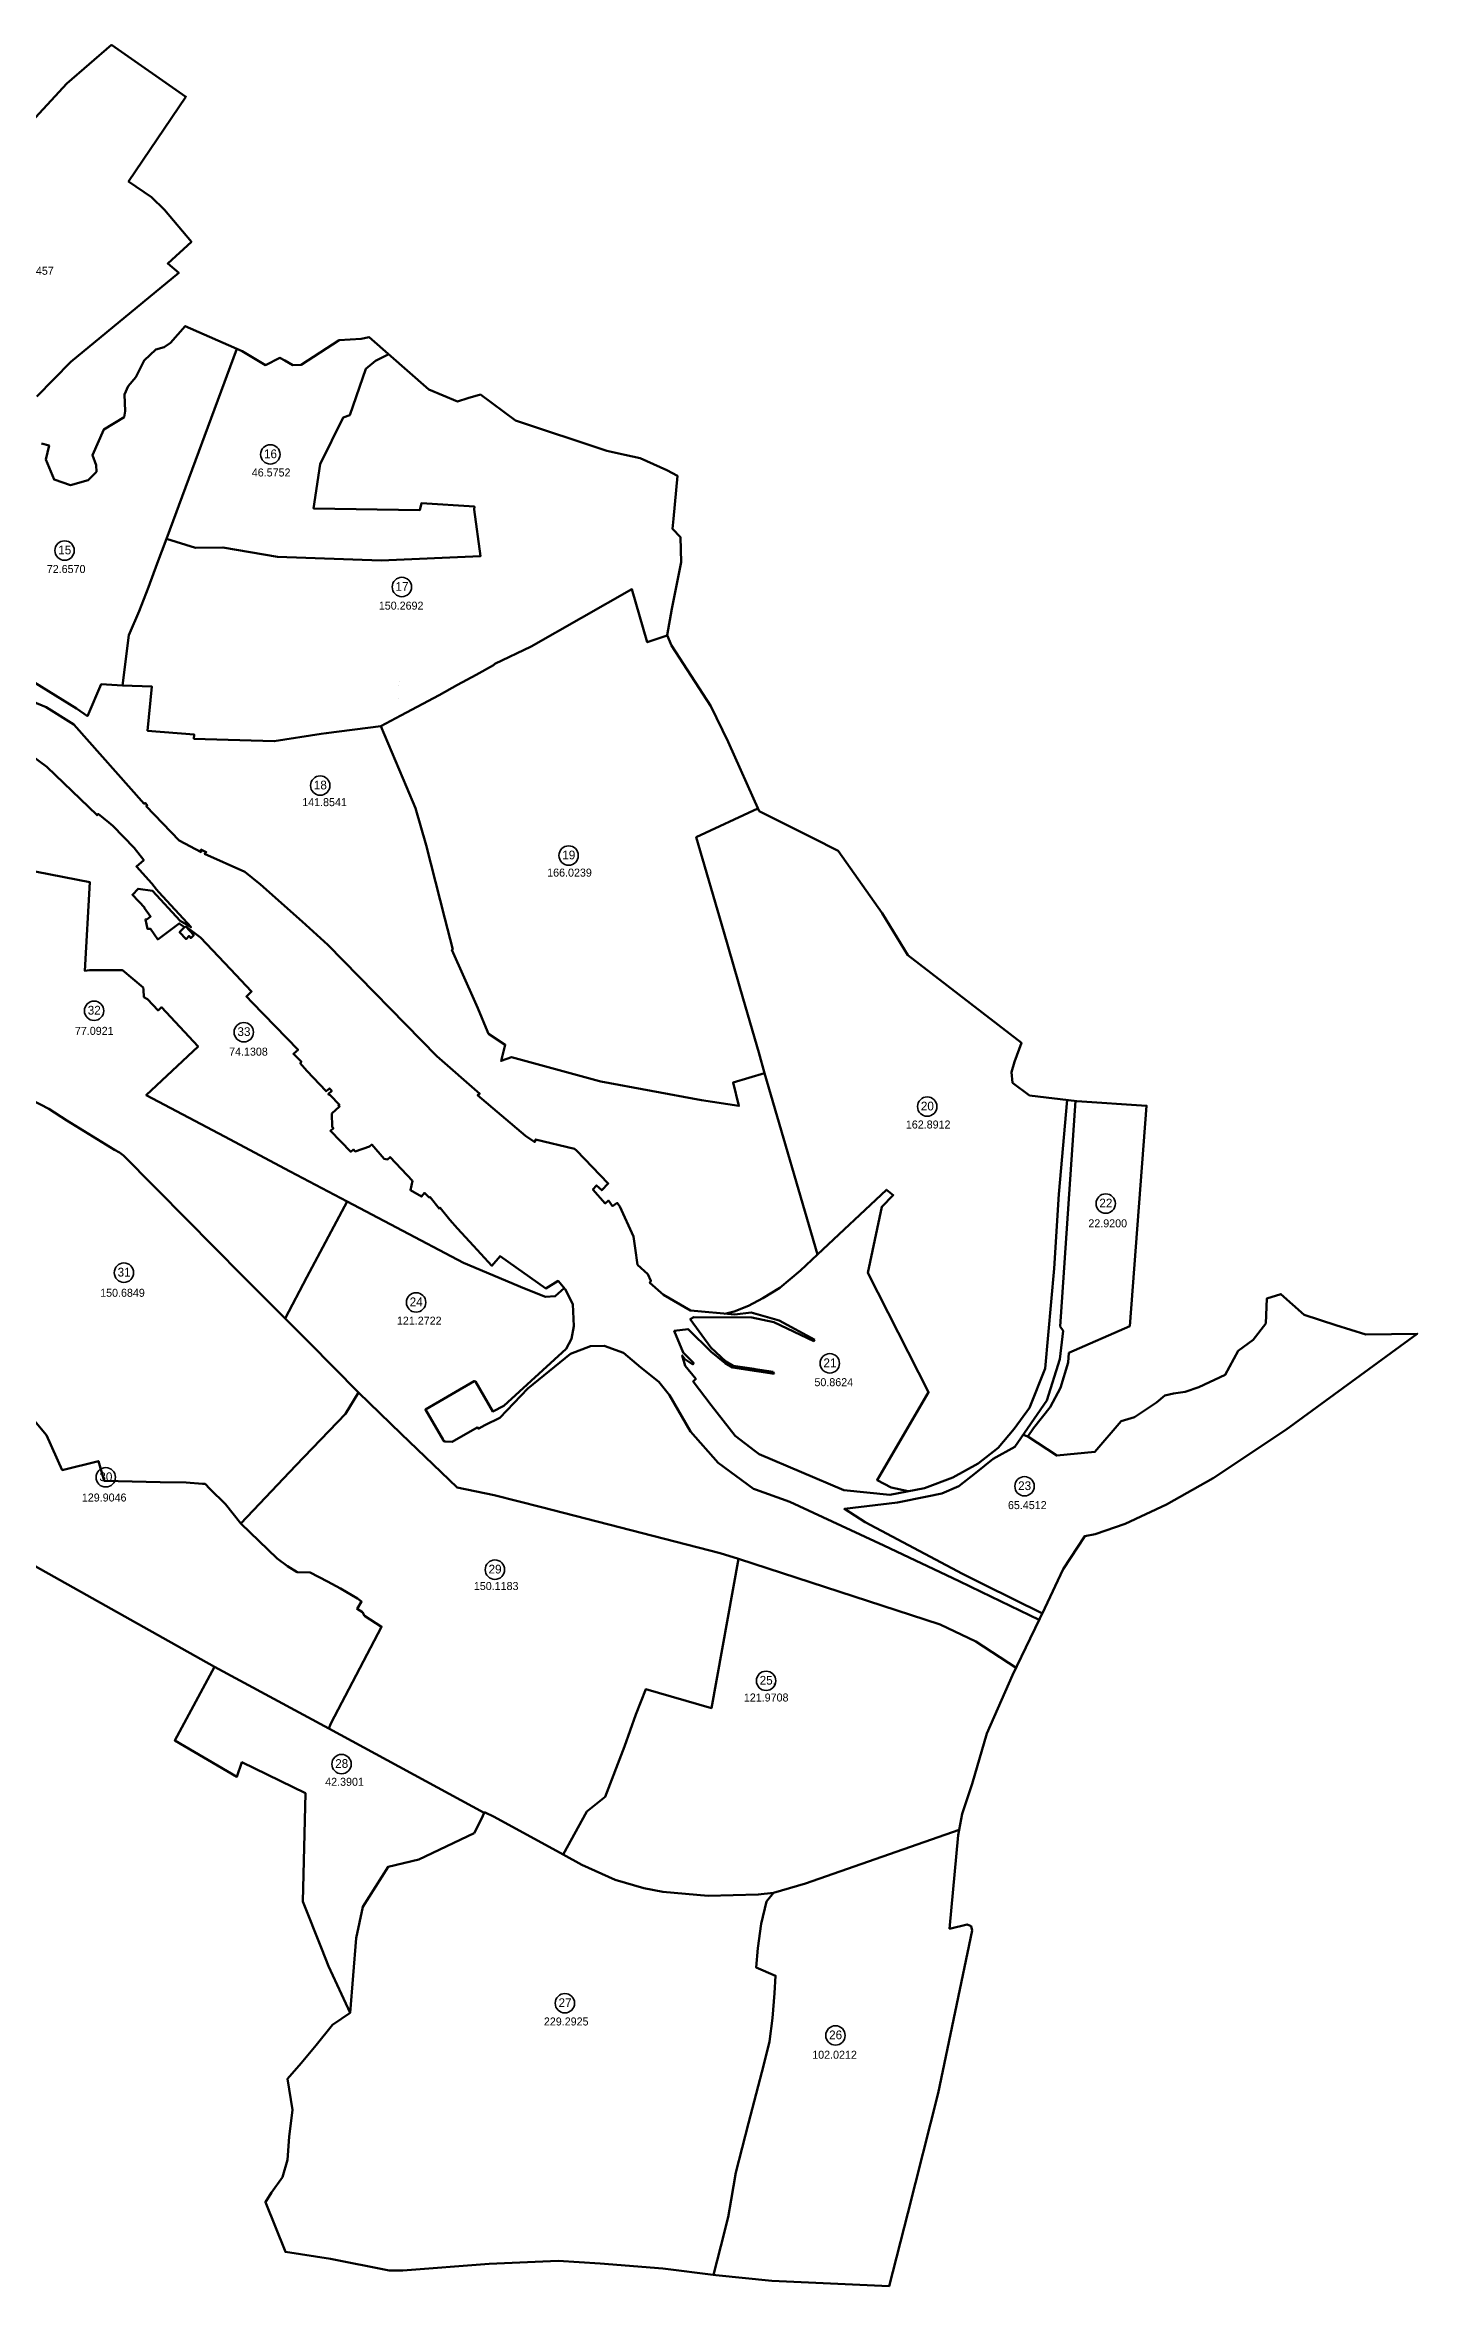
# Model space of a CAD drawing. Header units: millimetres. Extents: x 1379499 to 1411715, y 5652947 to 5671991.
# Drawn here: x 1384530 to 1389511, y 5662980 to 5671117 of the extents above; entities that cross this region are included whole.
import ezdxf
from ezdxf.enums import TextEntityAlignment as Align

# ---------------------------------------------------------------- set-up
doc = ezdxf.new("R2010")
doc.units = ezdxf.units.MM
for name, color, linetype in [('N-raion', 1, 'Continuous'), ('межа по генплану', 7, 'Continuous'), ('район', 6, 'Continuous'), ('Штамп', 7, 'Continuous')]:
    doc.layers.add(name, color=color, linetype=linetype)
doc.styles.add('GRAD', font='crr36__c.shx', dxfattribs={"oblique": 10})

msp = doc.modelspace()

# ---------------------------------------------------------------- linework, layer by layer
at = {"layer": 'N-raion', "color": 1, "lineweight": 35}
for centre in [(1385348.4, 5669630.4), (1384601.7, 5669281.4), (1385825.8, 5669148.9), (1385529.5, 5668427.9), (1386431.1, 5668174), (1384708.8, 5667610.2), (1385252.2, 5667532.5), (1387732.6, 5667262.4), (1388380.5, 5666910.2), (1384817.1, 5666659.3), (1385877.4, 5666551.4), (1387379.1, 5666330.1), (1384751, 5665916.4), (1388085.7, 5665883.8), (1386163.6, 5665581), (1387147.7, 5665177.4), (1385606.9, 5664875.1), (1386417.5, 5664006.8), (1387399.7, 5663889.8)]:
    msp.add_circle(centre, 35.2, dxfattribs=at)
at = {"layer": 'межа по генплану', "color": 5, "lineweight": 70}
for points in [[(1384166.8, 5670498.3), (1384610.2, 5670976.5), (1384772.5, 5671117.4), (1385042, 5670928.8), (1384833.9, 5670621.3), (1384917.7, 5670564.1), (1384964.6, 5670518.8), (1385061.9, 5670402.3), (1384975.9, 5670323.7), (1385016.3, 5670289.2), (1384623.8, 5669966.5), (1384501.2, 5669840.5)], [(1384517.6, 5669670.2), (1384545.6, 5669662.5), (1384533.8, 5669611.6), (1384563.3, 5669539.2), (1384623, 5669519.1), (1384687.1, 5669537.3), (1384717.2, 5669567.4), (1384716.8, 5669590.8), (1384703.5, 5669627.8), (1384744.1, 5669721.3), (1384817.6, 5669765.3), (1384822, 5669787.3), (1384818.6, 5669847.5), (1384833, 5669877.9), (1384860.2, 5669910.9), (1384890.2, 5669971.8), (1384933.4, 5670011.1), (1384962.5, 5670020), (1384985.6, 5670034.9), (1385039.4, 5670096.1), (1385246.7, 5670004.9), (1385330.9, 5669954.7), (1385382.8, 5669980.6), (1385401.3, 5669971), (1385430.2, 5669954.8), (1385460.1, 5669955.1), (1385598.8, 5670045.7), (1385678.1, 5670049.5), (1385706.6, 5670056.4), (1385923.4, 5669866), (1386027.4, 5669823), (1386065.6, 5669834.2), (1386111, 5669847.6), (1386237.9, 5669753), (1386569.4, 5669642.7), (1386635.6, 5669629.2), (1386690.6, 5669616.9), (1386787.5, 5669573.6), (1386826.1, 5669553.1), (1386812.1, 5669395.8), (1386807.7, 5669360.4), (1386837.3, 5669329.5), (1386839.7, 5669239.4), (1386805.9, 5669069.8), (1386788.5, 5668973.8), (1386804.3, 5668937.1), (1386946.8, 5668716.7), (1387009.6, 5668587.2), (1387122.9, 5668335.4), (1387202.2, 5668295.6), (1387316.8, 5668238), (1387409.5, 5668191.4), (1387569.6, 5667964.8), (1387662.3, 5667812.3), (1388074.7, 5667494.4), (1388049.2, 5667425.2), (1388038.2, 5667387.9), (1388042.5, 5667348.9), (1388104, 5667302.9), (1388275.4, 5667282.5), (1388529.1, 5667265.6), (1388467.9, 5666465.7), (1388246.9, 5666368.1), (1388243.7, 5666332.6), (1388216.5, 5666241.8), (1388179.2, 5666170.6), (1388118.3, 5666094.7), (1388097.5, 5666064.7), (1388203, 5665995.1), (1388341.2, 5666008.8), (1388436.7, 5666119.8), (1388484.9, 5666135.3), (1388565, 5666187.7), (1388594.6, 5666213.2), (1388625.9, 5666220.5), (1388669.1, 5666227.3), (1388718.8, 5666243.4), (1388814.3, 5666288.9), (1388861.6, 5666375), (1388915.7, 5666415), (1388962.1, 5666475.2), (1388965.7, 5666565.6), (1389016.4, 5666581.4), (1389101.3, 5666506.2), (1389215.8, 5666469.1), (1389324.8, 5666435.4), (1389510.9, 5666437.8), (1389034.6, 5666088.7), (1388770.6, 5665913.1), (1388600.6, 5665817.5), (1388450.6, 5665747.3), (1388342.3, 5665709.7), (1388304.4, 5665703.1), (1388225.6, 5665582.3), (1388159.7, 5665440.8), (1388106.1, 5665331), (1388041.9, 5665198.3), (1387948.8, 5664986.3), (1387895.9, 5664803), (1387859.7, 5664694.9), (1387845.4, 5664617.3), (1387813.9, 5664277.5), (1387877, 5664292.7), (1387891.8, 5664287.1), (1387895.4, 5664271.2), (1387772.5, 5663680.1), (1387662.7, 5663244.2), (1387594.2, 5662979.5), (1387168.8, 5662998.6), (1386965.9, 5663019.5), (1386772.6, 5663043.8), (1386545.9, 5663061.8), (1386393, 5663071.8), (1386143.2, 5663060.8), (1385829, 5663036.1), (1385779.9, 5663036), (1385566.6, 5663078.5), (1385403.4, 5663104), (1385330.3, 5663284.9), (1385352.3, 5663320), (1385392, 5663375.4), (1385410.6, 5663438.8), (1385416.4, 5663522.2), (1385428.6, 5663620), (1385411.2, 5663732.8), (1385459.8, 5663789.7), (1385515.2, 5663854.1), (1385574.6, 5663928.6), (1385638.1, 5663972), (1385559.9, 5664141.2), (1385535.7, 5664203.1), (1385466.2, 5664376.6), (1385476.3, 5664769.5), (1385245.3, 5664881.6), (1385227.2, 5664829.2), (1385001.6, 5664961.1), (1385146, 5665228.8), (1384376.1, 5665659.7)]]:
    msp.add_lwpolyline(points, dxfattribs=at)
at = {"layer": 'межа по генплану', "color": 3, "lineweight": 70}
for points in [[(1384166.8, 5670498.3), (1384610.2, 5670976.5), (1384772.5, 5671117.4), (1385042, 5670928.8), (1384833.9, 5670621.3), (1384917.7, 5670564.1), (1384964.6, 5670518.8), (1385061.9, 5670402.3), (1384975.9, 5670323.7), (1385016.3, 5670289.2), (1384623.8, 5669966.5), (1384501.2, 5669840.5)], [(1384166.8, 5670498.3), (1384610.2, 5670976.5), (1384772.5, 5671117.4), (1385042, 5670928.8), (1384833.9, 5670621.3), (1384917.7, 5670564.1), (1384964.6, 5670518.8), (1385061.9, 5670402.3), (1384975.9, 5670323.7), (1385016.3, 5670289.2), (1384623.8, 5669966.5), (1384501.2, 5669840.5)], [(1384517.6, 5669670.2), (1384545.6, 5669662.5), (1384533.8, 5669611.6), (1384563.3, 5669539.2), (1384623, 5669519.1), (1384687.1, 5669537.3), (1384717.2, 5669567.4), (1384716.8, 5669590.8), (1384703.5, 5669627.8), (1384744.1, 5669721.3), (1384817.6, 5669765.3), (1384822, 5669787.3), (1384818.6, 5669847.5), (1384833, 5669877.9), (1384860.2, 5669910.9), (1384890.2, 5669971.8), (1384933.4, 5670011.1), (1384962.5, 5670020), (1384985.6, 5670034.9), (1385039.4, 5670096.1), (1385246.7, 5670004.9), (1385330.9, 5669954.7), (1385382.8, 5669980.6), (1385401.3, 5669971), (1385430.2, 5669954.8), (1385460.1, 5669955.1), (1385598.8, 5670045.7), (1385678.1, 5670049.5), (1385706.6, 5670056.4), (1385923.4, 5669866), (1386027.4, 5669823), (1386065.6, 5669834.2), (1386111, 5669847.6), (1386237.9, 5669753), (1386569.4, 5669642.7), (1386635.6, 5669629.2), (1386690.6, 5669616.9), (1386787.5, 5669573.6), (1386826.1, 5669553.1), (1386812.1, 5669395.8), (1386807.7, 5669360.4), (1386837.3, 5669329.5), (1386839.7, 5669239.4), (1386805.9, 5669069.8), (1386788.5, 5668973.8), (1386804.3, 5668937.1), (1386946.8, 5668716.7), (1387009.6, 5668587.2), (1387122.9, 5668335.4), (1387202.2, 5668295.6), (1387316.8, 5668238), (1387409.5, 5668191.4), (1387569.6, 5667964.8), (1387662.3, 5667812.3), (1388074.7, 5667494.4), (1388049.2, 5667425.2), (1388038.2, 5667387.9), (1388042.5, 5667348.9), (1388104, 5667302.9), (1388275.4, 5667282.5), (1388529.1, 5667265.6), (1388467.9, 5666465.7), (1388246.9, 5666368.1), (1388243.7, 5666332.6), (1388216.5, 5666241.8), (1388179.2, 5666170.6), (1388118.3, 5666094.7), (1388097.5, 5666064.7), (1388203, 5665995.1), (1388341.2, 5666008.8), (1388436.7, 5666119.8), (1388484.9, 5666135.3), (1388565, 5666187.7), (1388594.6, 5666213.2), (1388625.9, 5666220.5), (1388669.1, 5666227.3), (1388718.8, 5666243.4), (1388814.3, 5666288.9), (1388861.6, 5666375), (1388915.7, 5666415), (1388962.1, 5666475.2), (1388965.7, 5666565.6), (1389016.4, 5666581.4), (1389101.3, 5666506.2), (1389215.8, 5666469.1), (1389324.8, 5666435.4), (1389510.9, 5666437.8), (1389034.6, 5666088.7), (1388770.6, 5665913.1), (1388600.6, 5665817.5), (1388450.6, 5665747.3), (1388342.3, 5665709.7), (1388304.4, 5665703.1), (1388225.6, 5665582.3), (1388159.7, 5665440.8), (1388106.1, 5665331), (1388041.9, 5665198.3), (1387948.8, 5664986.3), (1387895.9, 5664803), (1387859.7, 5664694.9), (1387845.4, 5664617.3), (1387813.9, 5664277.5), (1387877, 5664292.7), (1387891.8, 5664287.1), (1387895.4, 5664271.2), (1387772.5, 5663680.1), (1387662.7, 5663244.2), (1387594.2, 5662979.5), (1387168.8, 5662998.6), (1386965.9, 5663019.5), (1386772.6, 5663043.8), (1386545.9, 5663061.8), (1386393, 5663071.8), (1386143.2, 5663060.8), (1385829, 5663036.1), (1385779.9, 5663036), (1385566.6, 5663078.5), (1385403.4, 5663104), (1385330.3, 5663284.9), (1385352.3, 5663320), (1385392, 5663375.4), (1385410.6, 5663438.8), (1385416.4, 5663522.2), (1385428.6, 5663620), (1385411.2, 5663732.8), (1385459.8, 5663789.7), (1385515.2, 5663854.1), (1385574.6, 5663928.6), (1385638.1, 5663972), (1385559.9, 5664141.2), (1385535.7, 5664203.1), (1385466.2, 5664376.6), (1385476.3, 5664769.5), (1385245.3, 5664881.6), (1385227.2, 5664829.2), (1385001.6, 5664961.1), (1385146, 5665228.8), (1384376.1, 5665659.7)], [(1384517.6, 5669670.2), (1384545.6, 5669662.5), (1384533.8, 5669611.6), (1384563.3, 5669539.2), (1384623, 5669519.1), (1384687.1, 5669537.3), (1384717.2, 5669567.4), (1384716.8, 5669590.8), (1384703.5, 5669627.8), (1384744.1, 5669721.3), (1384817.6, 5669765.3), (1384822, 5669787.3), (1384818.6, 5669847.5), (1384833, 5669877.9), (1384860.2, 5669910.9), (1384890.2, 5669971.8), (1384933.4, 5670011.1), (1384962.5, 5670020), (1384985.6, 5670034.9), (1385039.4, 5670096.1), (1385246.7, 5670004.9), (1385330.9, 5669954.7), (1385382.8, 5669980.6), (1385401.3, 5669971), (1385430.2, 5669954.8), (1385460.1, 5669955.1), (1385598.8, 5670045.7), (1385678.1, 5670049.5), (1385706.6, 5670056.4), (1385923.4, 5669866), (1386027.4, 5669823), (1386065.6, 5669834.2), (1386111, 5669847.6), (1386237.9, 5669753), (1386569.4, 5669642.7), (1386635.6, 5669629.2), (1386690.6, 5669616.9), (1386787.5, 5669573.6), (1386826.1, 5669553.1), (1386812.1, 5669395.8), (1386807.7, 5669360.4), (1386837.3, 5669329.5), (1386839.7, 5669239.4), (1386805.9, 5669069.8), (1386788.5, 5668973.8), (1386804.3, 5668937.1), (1386946.8, 5668716.7), (1387009.6, 5668587.2), (1387122.9, 5668335.4), (1387202.2, 5668295.6), (1387316.8, 5668238), (1387409.5, 5668191.4), (1387569.6, 5667964.8), (1387662.3, 5667812.3), (1388074.7, 5667494.4), (1388049.2, 5667425.2), (1388038.2, 5667387.9), (1388042.5, 5667348.9), (1388104, 5667302.9), (1388275.4, 5667282.5), (1388529.1, 5667265.6), (1388467.9, 5666465.7), (1388246.9, 5666368.1), (1388243.7, 5666332.6), (1388216.5, 5666241.8), (1388179.2, 5666170.6), (1388118.3, 5666094.7), (1388097.5, 5666064.7), (1388203, 5665995.1), (1388341.2, 5666008.8), (1388436.7, 5666119.8), (1388484.9, 5666135.3), (1388565, 5666187.7), (1388594.6, 5666213.2), (1388625.9, 5666220.5), (1388669.1, 5666227.3), (1388718.8, 5666243.4), (1388814.3, 5666288.9), (1388861.6, 5666375), (1388915.7, 5666415), (1388962.1, 5666475.2), (1388965.7, 5666565.6), (1389016.4, 5666581.4), (1389101.3, 5666506.2), (1389215.8, 5666469.1), (1389324.8, 5666435.4), (1389510.9, 5666437.8), (1389034.6, 5666088.7), (1388770.6, 5665913.1), (1388600.6, 5665817.5), (1388450.6, 5665747.3), (1388342.3, 5665709.7), (1388304.4, 5665703.1), (1388225.6, 5665582.3), (1388159.7, 5665440.8), (1388106.1, 5665331), (1388041.9, 5665198.3), (1387948.8, 5664986.3), (1387895.9, 5664803), (1387859.7, 5664694.9), (1387845.4, 5664617.3), (1387813.9, 5664277.5), (1387877, 5664292.7), (1387891.8, 5664287.1), (1387895.4, 5664271.2), (1387772.5, 5663680.1), (1387662.7, 5663244.2), (1387594.2, 5662979.5), (1387168.8, 5662998.6), (1386965.9, 5663019.5), (1386772.6, 5663043.8), (1386545.9, 5663061.8), (1386393, 5663071.8), (1386143.2, 5663060.8), (1385829, 5663036.1), (1385779.9, 5663036), (1385566.6, 5663078.5), (1385403.4, 5663104), (1385330.3, 5663284.9), (1385352.3, 5663320), (1385392, 5663375.4), (1385410.6, 5663438.8), (1385416.4, 5663522.2), (1385428.6, 5663620), (1385411.2, 5663732.8), (1385459.8, 5663789.7), (1385515.2, 5663854.1), (1385574.6, 5663928.6), (1385638.1, 5663972), (1385559.9, 5664141.2), (1385535.7, 5664203.1), (1385466.2, 5664376.6), (1385476.3, 5664769.5), (1385245.3, 5664881.6), (1385227.2, 5664829.2), (1385001.6, 5664961.1), (1385146, 5665228.8), (1384376.1, 5665659.7)]]:
    msp.add_lwpolyline(points, dxfattribs=at)
at = {"layer": 'межа по генплану', "color": 2, "lineweight": 70}
for points in [[(1384166.8, 5670498.3), (1384610.2, 5670976.5), (1384772.5, 5671117.4), (1385042, 5670928.8), (1384833.9, 5670621.3), (1384917.7, 5670564.1), (1384964.6, 5670518.8), (1385061.9, 5670402.3), (1384975.9, 5670323.7), (1385016.3, 5670289.2), (1384623.8, 5669966.5), (1384501.2, 5669840.5)], [(1384517.6, 5669670.2), (1384545.6, 5669662.5), (1384533.8, 5669611.6), (1384563.3, 5669539.2), (1384623, 5669519.1), (1384687.1, 5669537.3), (1384717.2, 5669567.4), (1384716.8, 5669590.8), (1384703.5, 5669627.8), (1384744.1, 5669721.3), (1384817.6, 5669765.3), (1384822, 5669787.3), (1384818.6, 5669847.5), (1384833, 5669877.9), (1384860.2, 5669910.9), (1384890.2, 5669971.8), (1384933.4, 5670011.1), (1384962.5, 5670020), (1384985.6, 5670034.9), (1385039.4, 5670096.1), (1385246.7, 5670004.9), (1385330.9, 5669954.7), (1385382.8, 5669980.6), (1385401.3, 5669971), (1385430.2, 5669954.8), (1385460.1, 5669955.1), (1385598.8, 5670045.7), (1385678.1, 5670049.5), (1385706.6, 5670056.4), (1385923.4, 5669866), (1386027.4, 5669823), (1386065.6, 5669834.2), (1386111, 5669847.6), (1386237.9, 5669753), (1386569.4, 5669642.7), (1386635.6, 5669629.2), (1386690.6, 5669616.9), (1386787.5, 5669573.6), (1386826.1, 5669553.1), (1386812.1, 5669395.8), (1386807.7, 5669360.4), (1386837.3, 5669329.5), (1386839.7, 5669239.4), (1386805.9, 5669069.8), (1386788.5, 5668973.8), (1386804.3, 5668937.1), (1386946.8, 5668716.7), (1387009.6, 5668587.2), (1387122.9, 5668335.4), (1387202.2, 5668295.6), (1387316.8, 5668238), (1387409.5, 5668191.4), (1387569.6, 5667964.8), (1387662.3, 5667812.3), (1388074.7, 5667494.4), (1388049.2, 5667425.2), (1388038.2, 5667387.9), (1388042.5, 5667348.9), (1388104, 5667302.9), (1388275.4, 5667282.5), (1388529.1, 5667265.6), (1388467.9, 5666465.7), (1388246.9, 5666368.1), (1388243.7, 5666332.6), (1388216.5, 5666241.8), (1388179.2, 5666170.6), (1388118.3, 5666094.7), (1388097.5, 5666064.7), (1388203, 5665995.1), (1388341.2, 5666008.8), (1388436.7, 5666119.8), (1388484.9, 5666135.3), (1388565, 5666187.7), (1388594.6, 5666213.2), (1388625.9, 5666220.5), (1388669.1, 5666227.3), (1388718.8, 5666243.4), (1388814.3, 5666288.9), (1388861.6, 5666375), (1388915.7, 5666415), (1388962.1, 5666475.2), (1388965.7, 5666565.6), (1389016.4, 5666581.4), (1389101.3, 5666506.2), (1389215.8, 5666469.1), (1389324.8, 5666435.4), (1389510.9, 5666437.8), (1389034.6, 5666088.7), (1388770.6, 5665913.1), (1388600.6, 5665817.5), (1388450.6, 5665747.3), (1388342.3, 5665709.7), (1388304.4, 5665703.1), (1388225.6, 5665582.3), (1388159.7, 5665440.8), (1388106.1, 5665331), (1388041.9, 5665198.3), (1387948.8, 5664986.3), (1387895.9, 5664803), (1387859.7, 5664694.9), (1387845.4, 5664617.3), (1387813.9, 5664277.5), (1387877, 5664292.7), (1387891.8, 5664287.1), (1387895.4, 5664271.2), (1387772.5, 5663680.1), (1387662.7, 5663244.2), (1387594.2, 5662979.5), (1387168.8, 5662998.6), (1386965.9, 5663019.5), (1386772.6, 5663043.8), (1386545.9, 5663061.8), (1386393, 5663071.8), (1386143.2, 5663060.8), (1385829, 5663036.1), (1385779.9, 5663036), (1385566.6, 5663078.5), (1385403.4, 5663104), (1385330.3, 5663284.9), (1385352.3, 5663320), (1385392, 5663375.4), (1385410.6, 5663438.8), (1385416.4, 5663522.2), (1385428.6, 5663620), (1385411.2, 5663732.8), (1385459.8, 5663789.7), (1385515.2, 5663854.1), (1385574.6, 5663928.6), (1385638.1, 5663972), (1385559.9, 5664141.2), (1385535.7, 5664203.1), (1385466.2, 5664376.6), (1385476.3, 5664769.5), (1385245.3, 5664881.6), (1385227.2, 5664829.2), (1385001.6, 5664961.1), (1385146, 5665228.8), (1384376.1, 5665659.7)]]:
    msp.add_lwpolyline(points, dxfattribs=at)
at = {"layer": 'район', "color": 6, "lineweight": 100}
for points in [[(1384971.2, 5669323.7), (1385226.5, 5670013.8)], [(1385374, 5669258.6), (1385750.4, 5669245.3), (1386111.4, 5669260.9), (1386088.7, 5669430.4), (1386089.3, 5669440.8), (1385896.9, 5669453.2), (1385890.9, 5669427.8), (1385505.5, 5669434.4), (1385529.6, 5669594.4), (1385613.2, 5669763.8), (1385636.7, 5669772.8), (1385695.1, 5669941.5), (1385729.7, 5669969.7), (1385778, 5669993.7)], [(1384812.2, 5668791.7), (1384834.3, 5668974.5), (1384872.5, 5669061), (1384906.1, 5669147.8), (1384938.1, 5669234.2), (1384971.2, 5669323.7), (1385076.6, 5669291.6), (1385175.7, 5669292.2), (1385374, 5669258.6)], [(1387663.7, 5665866), (1387602.3, 5665879), (1387550.9, 5665906.3), (1387737.5, 5666225.3), (1387517.1, 5666659.2), (1387567.5, 5666898.7), (1387609.4, 5666941.2), (1387584.5, 5666960.5), (1387334.7, 5666725.7), (1387142.4, 5667383.7), (1387027.8, 5667349.6), (1387049.4, 5667264.9), (1386913.6, 5667285.4), (1386547.6, 5667353.3), (1386543.4, 5667354.4), (1386223.3, 5667441.5), (1386185.8, 5667427.9), (1386201.1, 5667486.9), (1386140.3, 5667527.1), (1386136.9, 5667535.5), (1386101.5, 5667619.2), (1386091.3, 5667642.1), (1386007.2, 5667831.8), (1386010.6, 5667833.2), (1385981.7, 5667945.3), (1385914.2, 5668211.2), (1385875.4, 5668345.6), (1385843, 5668423.5), (1385750, 5668643.6), (1385822.6, 5668682.7), (1385961.2, 5668756.2), (1386028.1, 5668793.5), (1386095.2, 5668829.7), (1386158.5, 5668865), (1386163.8, 5668870.2), (1386295.7, 5668933.1), (1386660.7, 5669140.6), (1386716.6, 5668948.3), (1386789, 5668972.7)], [(1385750, 5668643.6), (1385551.2, 5668617.6), (1385533.4, 5668615.3), (1385362.9, 5668589.1), (1385070.9, 5668598), (1385071.7, 5668613.8), (1384902.7, 5668627.1), (1384917.9, 5668787.7), (1384812.2, 5668791.7), (1384734.7, 5668796.6), (1384684.4, 5668680.2), (1384644.8, 5668708.1), (1384492.9, 5668802.3), (1384182.9, 5669099.1)], [(1384485.2, 5668733.5), (1384535.4, 5668713.2), (1384635.1, 5668650.1), (1384890.6, 5668361.8), (1384894, 5668364.9), (1384901.6, 5668356.4), (1384898.3, 5668353.4), (1385017.7, 5668228.6), (1385097.1, 5668186.7), (1385096.7, 5668195.3), (1385115.8, 5668186.2), (1385109.8, 5668180.5), (1385256.2, 5668114.7), (1385312.8, 5668068.3), (1385463.4, 5667934.1), (1385557.7, 5667850), (1385952.3, 5667445.7), (1386108.5, 5667309.2), (1386100.4, 5667303.9), (1386274.1, 5667156.6), (1386308.4, 5667133.2), (1386311.3, 5667143), (1386452, 5667108.8), (1386460, 5667103.4), (1386574.7, 5666982.6), (1386551.2, 5666958.5), (1386532.3, 5666975.9), (1386519.4, 5666961.3), (1386564.3, 5666911), (1386575.6, 5666921), (1386589.8, 5666901.1), (1386607.5, 5666912.9), (1386617.2, 5666900.2), (1386667, 5666790.4), (1386673.2, 5666748.4), (1386681.5, 5666688.4), (1386719.1, 5666654), (1386729.8, 5666629.2), (1386725.8, 5666622.7), (1386775.7, 5666578.4), (1386873.3, 5666521.5), (1387034.3, 5666507.1), (1387094.1, 5666514.5), (1387102.5, 5666512.1)], [(1388139.1, 5665398.7), (1387928.8, 5665500.3), (1387848.5, 5665539.1), (1387575.7, 5665668.8), (1387234.4, 5665827.9), (1387109.9, 5665872.2), (1387101.8, 5665875.1), (1386973.7, 5665968.9), (1386873.3, 5666082.2), (1386796.9, 5666214.9), (1386758.2, 5666263), (1386693.4, 5666314.9), (1386630.2, 5666368.9), (1386559.9, 5666393.5), (1386510.1, 5666392), (1386437.8, 5666365), (1386282.6, 5666238.6), (1386180.8, 5666132.8), (1386127.1, 5666105.1), (1386105.1, 5666093.5), (1386098.8, 5666096.6), (1386008.7, 5666044.6), (1385981.8, 5666046.9), (1385975.7, 5666050.4), (1385975.4, 5666052.2), (1385911.6, 5666162.2), (1386087.8, 5666265.5), (1386093.3, 5666263.7), (1386155.5, 5666155.4), (1386195.4, 5666176.1), (1386422.2, 5666382.6), (1386441.8, 5666419.6), (1386450.5, 5666465.3), (1386446.3, 5666545.1), (1386418.5, 5666599.8), (1386392.8, 5666629.5), (1386347.9, 5666602.2), (1386182.2, 5666719.8), (1386152.5, 5666684.6), (1386085.6, 5666756.9), (1386028.2, 5666819.4), (1385999.9, 5666850.8), (1385964.7, 5666895.2), (1385960.7, 5666891.9), (1385928.2, 5666933.8), (1385924.7, 5666932.5), (1385908, 5666949.1), (1385897, 5666935.6), (1385856.8, 5666958.4), (1385864.4, 5666993.4), (1385782.9, 5667078.9), (1385773.7, 5667070.6), (1385761.7, 5667072.8), (1385716.4, 5667124.3), (1385707.9, 5667117.2), (1385656.7, 5667099.9), (1385649.8, 5667106.5), (1385640.2, 5667098.6), (1385566.8, 5667173.9), (1385577.1, 5667183.6), (1385572.6, 5667188.4), (1385571.9, 5667237.1), (1385599.9, 5667262.2), (1385595.8, 5667266), (1385599, 5667268.8), (1385565.5, 5667303.4), (1385558.6, 5667307.2), (1385571.5, 5667319.2), (1385563, 5667328.5), (1385550.8, 5667317.9), (1385481.4, 5667392.5), (1385456.8, 5667420), (1385461.3, 5667424.9), (1385432, 5667453.9), (1385449.1, 5667468.7), (1385281.9, 5667640.9), (1385261.7, 5667662.2), (1385280.6, 5667680.8), (1385204.2, 5667761.4), (1385095, 5667876.6), (1385041.5, 5667915.9), (1385070.5, 5667884.6), (1385059.3, 5667874.1), (1385053.4, 5667882), (1385042.5, 5667870.6), (1385018.9, 5667895.6), (1385036.9, 5667914.3), (1385017.6, 5667927.4), (1384939.6, 5667869.1), (1384913, 5667908.2), (1384902.8, 5667907.6), (1384895.1, 5667941.8), (1384899.6, 5667942), (1384914, 5667952.8), (1384891.7, 5667982.5), (1384892.6, 5667983.5), (1384848, 5668031.8), (1384868.3, 5668053.1), (1384920.3, 5668046.1), (1385021.4, 5667937.3), (1385060.7, 5667913.7), (1384944.1, 5668041.2), (1384935.5, 5668050.8), (1384918.4, 5668072.9), (1384862.1, 5668133.5), (1384888.8, 5668157.1), (1384854.8, 5668201.5), (1384776.5, 5668281.3), (1384762.7, 5668293.3), (1384723.8, 5668324.8), (1384719.5, 5668320.2), (1384537.5, 5668496.5), (1384425.4, 5668578.8)], [(1387142.4, 5667383.7), (1387121.3, 5667459), (1387064.6, 5667653.7), (1386993.9, 5667896.8), (1386894.1, 5668240), (1387118.4, 5668344.7)], [(1385402.1, 5666492.5), (1385480.5, 5666643.1), (1385627.6, 5666918), (1385420.6, 5667027.2), (1385181.7, 5667153.2), (1385074.9, 5667210.6), (1384898.3, 5667304), (1385086, 5667480.2), (1384953.3, 5667623.2), (1384940.9, 5667611.4), (1384902.6, 5667652.6), (1384889.8, 5667660.1), (1384888.2, 5667687.1), (1384886.4, 5667694.4), (1384811.5, 5667758.2), (1384692.6, 5667757.6), (1384674.7, 5667755.8), (1384693.1, 5668077.6), (1384451.7, 5668124.7)], [(1384415.8, 5667320.9), (1384544.2, 5667254.4), (1384610.3, 5667212.1), (1384782.9, 5667105.7), (1384801.1, 5667095.1), (1384815.2, 5667084.5), (1384926.8, 5666971.9), (1384937.6, 5666961), (1385042.9, 5666854.8), (1385248.4, 5666647.2), (1385360.8, 5666533.7), (1385402.1, 5666492.5), (1385489.1, 5666405.8), (1385668.4, 5666224.6), (1385822.7, 5666073.8), (1386026.2, 5665879.5), (1386161.2, 5665851.1), (1386333, 5665807.7), (1386980.8, 5665641.5), (1387047.7, 5665619.9)], [(1387104.9, 5666303.3), (1387025.5, 5666315.6), (1386998.7, 5666331), (1386947.9, 5666372.5), (1386864.7, 5666454.6), (1386814.3, 5666447.7), (1386846.6, 5666370), (1386884.9, 5666331.4), (1386882, 5666326.3), (1386853.1, 5666345.7), (1386843.3, 5666359.2), (1386854.3, 5666321.1), (1386893, 5666273.5), (1386883.1, 5666264.4), (1386948.5, 5666178.8), (1387035.8, 5666067.3), (1387108.3, 5666011.5), (1387122.9, 5666000.2), (1387429.9, 5665870), (1387596.8, 5665853.2), (1387723.1, 5665877.4), (1387825, 5665915.9), (1387917, 5665966.4), (1387989.6, 5666023.3), (1388047.8, 5666092.6), (1388104.1, 5666168.6), (1388160.3, 5666311.4), (1388193.1, 5666675), (1388209.9, 5666944.7), (1388240.6, 5667286.7)], [(1388270.8, 5667283.1), (1388215.3, 5666464.5), (1388225.9, 5666448.7), (1388213.7, 5666345), (1388166.5, 5666195.7), (1388050.3, 5666027.2), (1387971.6, 5665983.8), (1387908.8, 5665932.9), (1387847.6, 5665884.6), (1387785.6, 5665858.1), (1387732.2, 5665846.3), (1387624.7, 5665824.7), (1387432.1, 5665801.4), (1387507.1, 5665753.6), (1387860.2, 5665565.5), (1387940.7, 5665525.5), (1388150.7, 5665422.4)], [(1385627.6, 5666918), (1385806.8, 5666823.5), (1386049.5, 5666695.6), (1386270.5, 5666602.3), (1386347.6, 5666571.4), (1386382.8, 5666573.8), (1386415.4, 5666603.4)], [(1387334.7, 5666725.7), (1387272.3, 5666666.7), (1387198.1, 5666604.4), (1387135.9, 5666566.2), (1387083.4, 5666538.9), (1387031.9, 5666518.5), (1387002.3, 5666511), (1386996.7, 5666510.5)], [(1387094.1, 5666514.5), (1387195.7, 5666485.5)], [(1387102.7, 5666495), (1387095.7, 5666496.5), (1386885.3, 5666497.4), (1386872.3, 5666491.1), (1386947.6, 5666387.7), (1387001.5, 5666337.4), (1387027.7, 5666321.7), (1387104.9, 5666309.8)], [(1387175.3, 5666480), (1387095.7, 5666496.5)], [(1387321.4, 5666410.1), (1387175.3, 5666480)], [(1387195.7, 5666485.5), (1387324.2, 5666415.7)], [(1387324.2, 5666415.7), (1387321.4, 5666410.1)], [(1387176.8, 5666292.1), (1387025.5, 5666315.6)], [(1387027.7, 5666321.7), (1387173.7, 5666299.1)], [(1387173.7, 5666299.1), (1387176.8, 5666292.1)], [(1385240.9, 5665748.8), (1385308.7, 5665819.8), (1385396.5, 5665911.9), (1385441.2, 5665958.8), (1385620.9, 5666147.3), (1385668.4, 5666224.6)], [(1385561.1, 5665004.3), (1385567.6, 5665022.1), (1385752.4, 5665373.6), (1385690.8, 5665413.8), (1385682.9, 5665426.5), (1385663.4, 5665438.7), (1385679.9, 5665465.5), (1385664.6, 5665475.9), (1385603.5, 5665513), (1385555.8, 5665538.4), (1385492.8, 5665570.5), (1385445.4, 5665572.5), (1385410.5, 5665594), (1385373.3, 5665622.1), (1385240.9, 5665748.8), (1385185.6, 5665818.7), (1385129.3, 5665874.8), (1385111.5, 5665892.5), (1385102.3, 5665893.1), (1385042.8, 5665897.2), (1384948.3, 5665899.2), (1384744.8, 5665903.7), (1384724.4, 5665975.2), (1384593, 5665942.8), (1384536.6, 5666069.2), (1384456.5, 5666165.4)], [(1388097.5, 5666064.7), (1388080.5, 5666071)], [(1387849, 5664636.9), (1387291.3, 5664441.8), (1387174.1, 5664407.7), (1387119.6, 5664401.5), (1386937.3, 5664396.3), (1386772.7, 5664410.9), (1386703.5, 5664425.1), (1386599.7, 5664455.1), (1386479.6, 5664509.2), (1386411.5, 5664547.3), (1386497.3, 5664703), (1386563.7, 5664755.7), (1386633.9, 5664938.5), (1386675.5, 5665055.6), (1386711, 5665146.9), (1386949.4, 5665078.3), (1387047.7, 5665619.9), (1387780.2, 5665381.6), (1387908.6, 5665320.7), (1388054.9, 5665225.2)], [(1386124.8, 5664697.7), (1385561.1, 5665004.3), (1385146, 5665228.8)], [(1386411.5, 5664547.3), (1386160.4, 5664683.3), (1386126.1, 5664700.4), (1386124.8, 5664697.7), (1386114.3, 5664676.7), (1386088.1, 5664624), (1385887.8, 5664528.2), (1385775.9, 5664502.4), (1385684.1, 5664357), (1385659.9, 5664242.9), (1385638.1, 5663972)], [(1387174.1, 5664407.7), (1387149.1, 5664376.2), (1387130.5, 5664294.8), (1387118.2, 5664206.7), (1387111.4, 5664136.9), (1387182.3, 5664106.7), (1387178.4, 5664042.8), (1387171.1, 5663952.9), (1387160.2, 5663867.3), (1387140, 5663784.4), (1387083.8, 5663571)], [(1387083.8, 5663571), (1387037.8, 5663391.7), (1387020.8, 5663292.5), (1387010.1, 5663230.1), (1386983.3, 5663124.5), (1386956.9, 5663020.6)]]:
    msp.add_lwpolyline(points, dxfattribs=at)

# ---------------------------------------------------------------- texts
at = {"layer": 'N-raion', "color": 1, "lineweight": 35}
for s, p in [('76.7457', (1384492.1, 5670282.5)), ('46.5752', (1385351.4, 5669550.2)), ('72.6570', (1384607.3, 5669199.7)), ('150.2692', (1385823.2, 5669066.7)), ('141.8541', (1385545.2, 5668353.2)), ('166.0239', (1386434.3, 5668097.4)), ('77.0921', (1384709.3, 5667522.8)), ('74.1308', (1385269, 5667447.4)), ('162.8912', (1387736.1, 5667182.8)), ('22.9200', (1388387.7, 5666824)), ('150.6849', (1384811.8, 5666571.8)), ('121.2722', (1385888.9, 5666470.5)), ('50.8624', (1387393.5, 5666247.2)), ('129.9046', (1384745.3, 5665828.5)), ('65.4512', (1388095.8, 5665800.9)), ('150.1183', (1386168.1, 5665507.1)), ('121.9708', (1387148.1, 5665102.3)), ('42.3901', (1385617.8, 5664796.3)), ('229.2925', (1386422.3, 5663926.1)), ('102.0212', (1387396.3, 5663805.3))]:
    msp.add_text(s, height=29.05, dxfattribs=at).set_placement(p, align=Align.CENTER)
for s, p in [('16', (1385325.4, 5669616.6)), ('15', (1384578.6, 5669267.5)), ('17', (1385802.7, 5669135)), ('18', (1385506.4, 5668414)), ('19', (1386408, 5668160.1)), ('32', (1384685.7, 5667596.4)), ('33', (1385229.1, 5667518.7)), ('20', (1387709.5, 5667248.5)), ('22', (1388357.4, 5666896.3)), ('31', (1384794, 5666645.4)), ('24', (1385854.3, 5666537.6)), ('21', (1387356, 5666316.2)), ('30', (1384727.9, 5665902.6)), ('23', (1388062.6, 5665870)), ('29', (1386140.5, 5665567.2)), ('25.', (1387124.6, 5665163.6)), ('28', (1385583.9, 5664861.3)), ('27', (1386394.5, 5663993)), ('26', (1387376.6, 5663876))]:
    msp.add_text(s, height=31.73, dxfattribs=at).set_placement(p)
at = {"layer": 'Штамп', "color": 6, "style": 'GRAD'}
for height, p in [(1.94, (1385813.2, 5668790.5)), (1.94, (1385815.7, 5668803.8)), (2, (1385814.9, 5668743.6)), (2, (1385817.5, 5668757.2))]:
    msp.add_text('4', height=height, rotation=25.58591, dxfattribs=at).set_placement(p)

doc.saveas('drawing.dxf')
